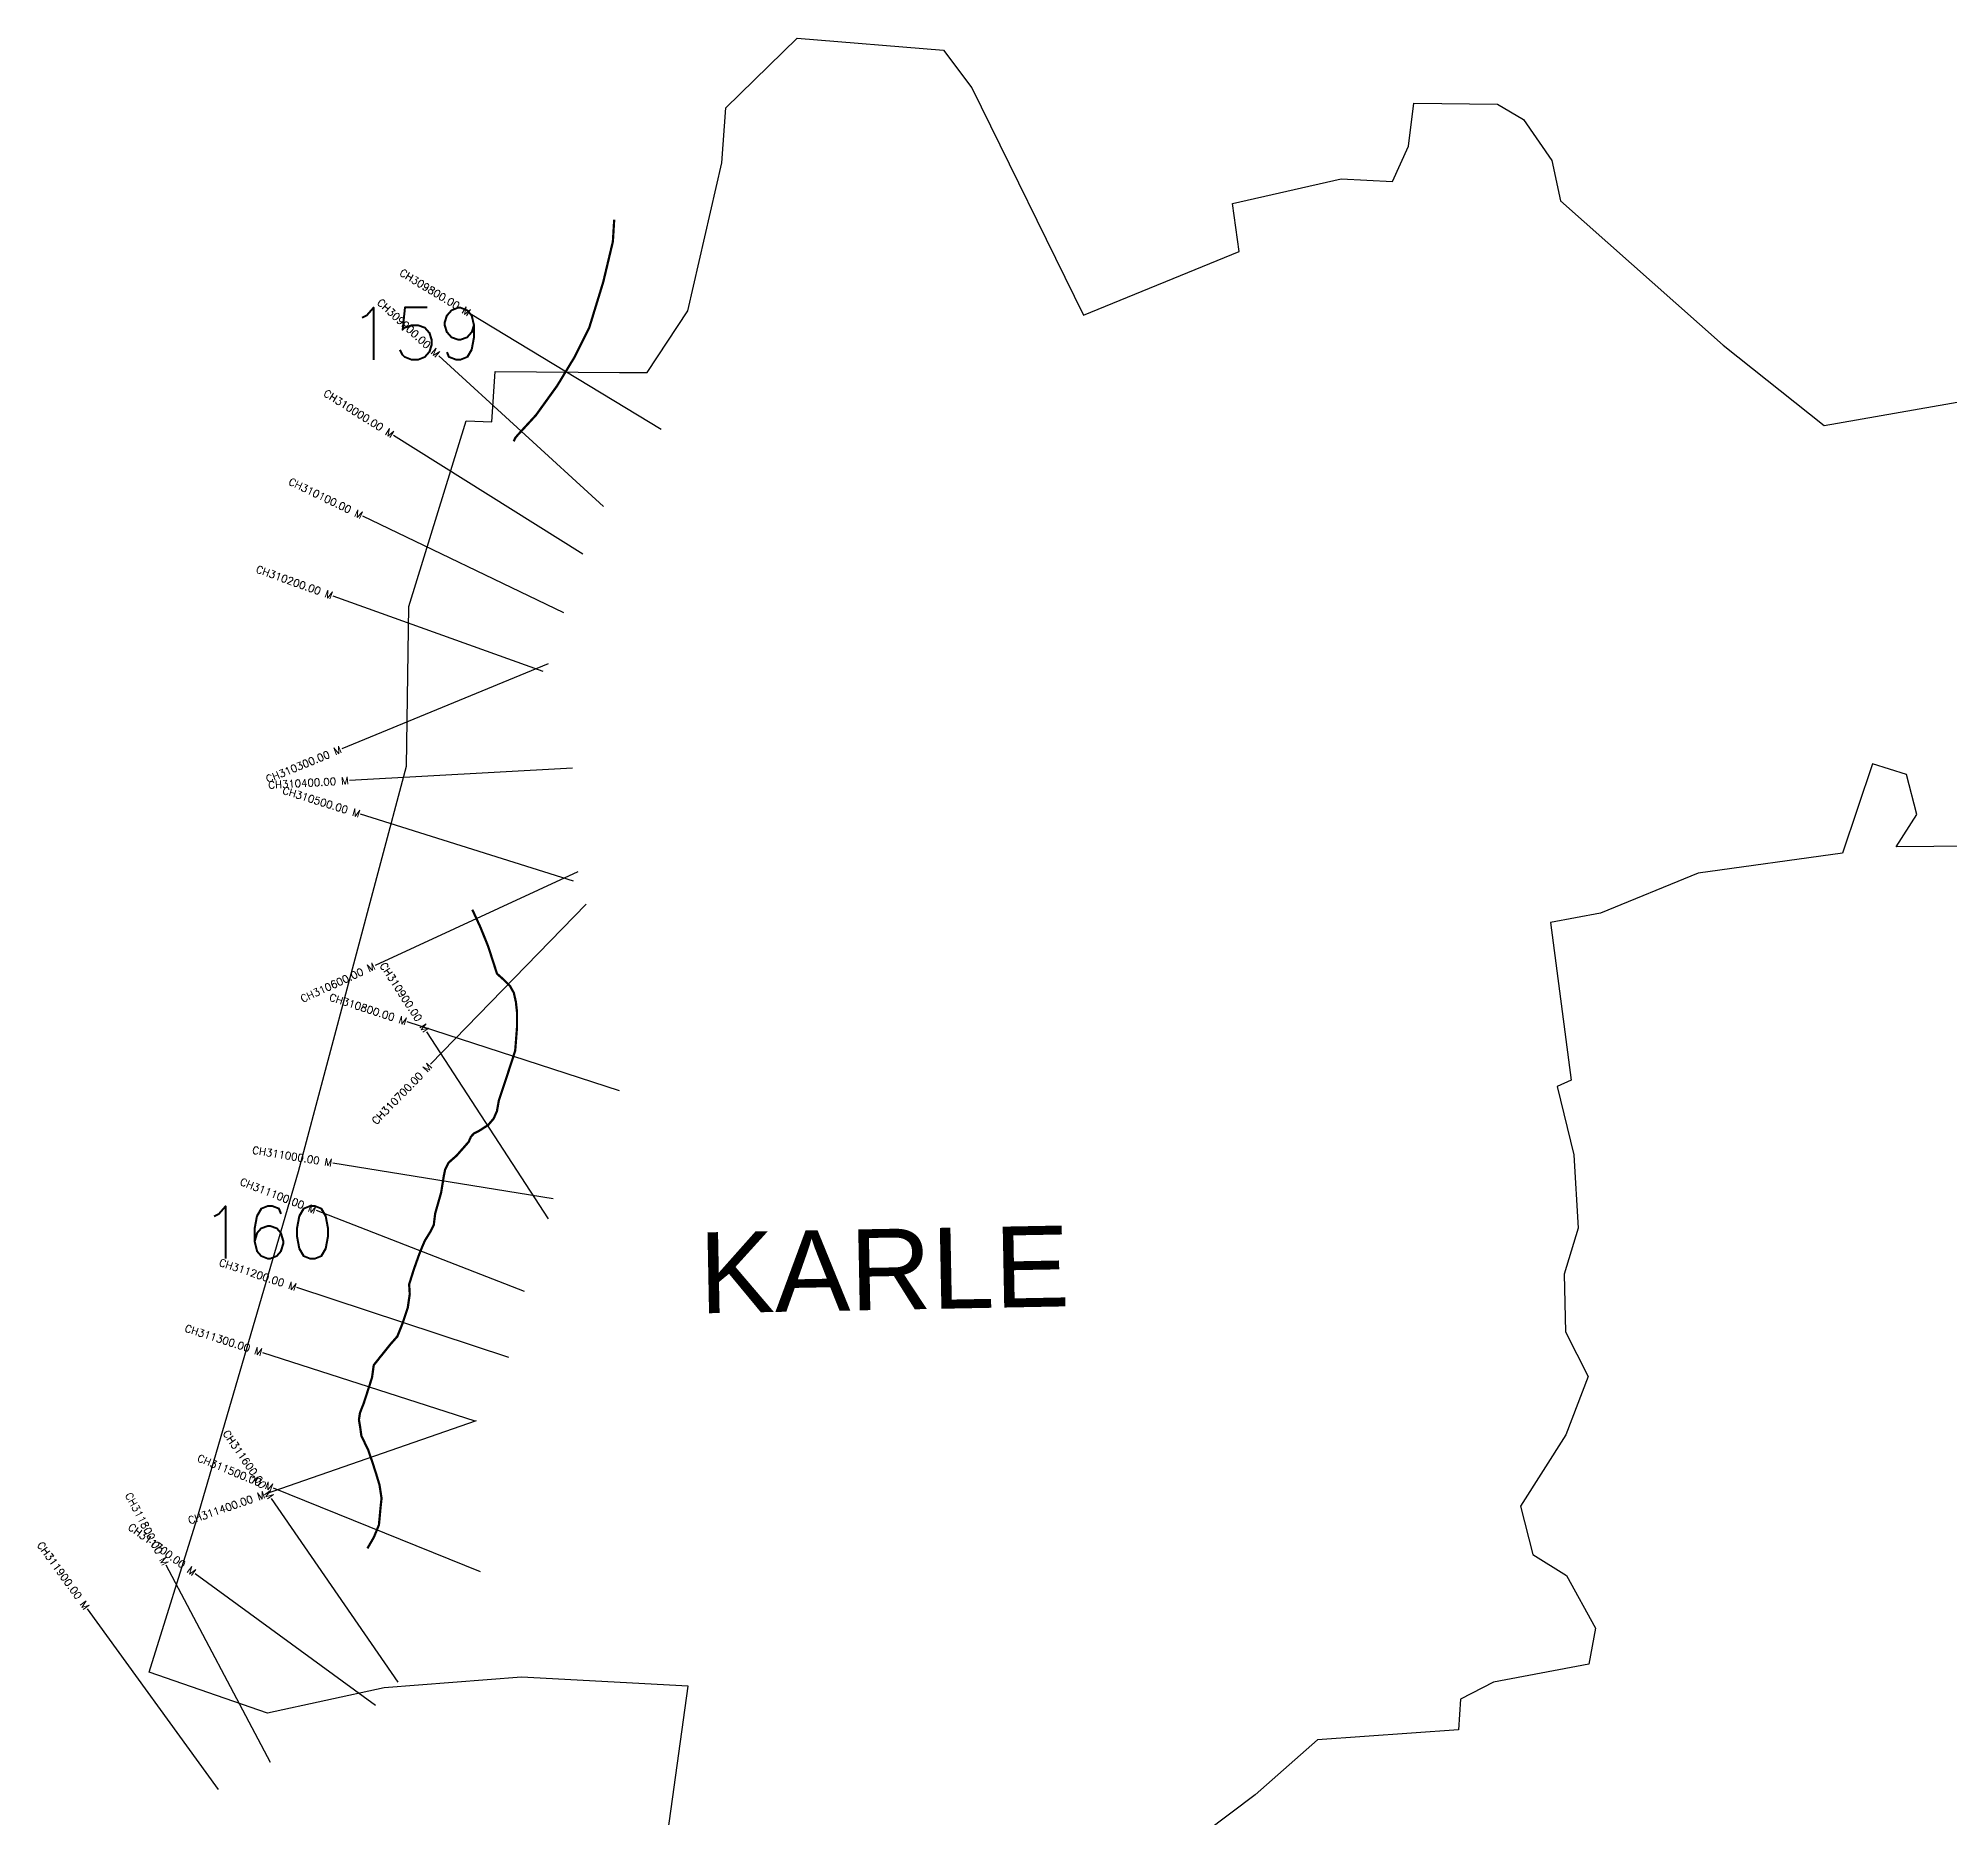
# Model space of a CAD drawing. Header units: metres. Extents: x 286450 to 290893, y 2005491 to 2009272.
# Drawn here: x 286450 to 289019, y 2006880 to 2009272 of the extents above; entities that cross this region are included whole.
import ezdxf
from ezdxf.enums import TextEntityAlignment as Align

# ---------------------------------------------------------------- set-up
doc = ezdxf.new("R2010")
doc.units = ezdxf.units.M
doc.header["$MEASUREMENT"] = 0
for name, color, linetype in [('CS', 134, 'Continuous'), ('CSMark', 6, 'Continuous'), ('NATURALLY PROTECTED', 3, 'Continuous'), ('village', 3, 'Continuous'), ('VILLAGE NAME', 250, 'Continuous')]:
    doc.layers.add(name, color=color, linetype=linetype)
doc.styles.get("Standard").update_dxf_attribs({"font": 'simplex.shx'})

msp = doc.modelspace()

# ---------------------------------------------------------------- linework, layer by layer
at = {"color": 6, "flags": 128}
msp.add_lwpolyline([(287374, 2009178.2), (287470, 2009271.8)], dxfattribs=at)
at = {"layer": 'CS'}
for p, q in [((287286.9, 2008745.8), (287030.4, 2008901.4)), ((287209.6, 2008642.4), (286988.3, 2008845)), ((287181.5, 2008578.3), (286927.4, 2008737.9)), ((287156.3, 2008499.4), (286886, 2008629.5)), ((287128.5, 2008420.6), (286846.1, 2008521.9)), ((287135.2, 2008430.9), (286857.7, 2008316.9)), ((287167.7, 2008290.8), (286868.2, 2008274.2)), ((287169.3, 2008138.9), (286883.1, 2008228.7)), ((287175, 2008151.3), (286902.5, 2008025.7)), ((287186.2, 2008107.8), (286977, 2007892.7)), ((287231, 2007857), (286945.7, 2007949.7)), ((287135.7, 2007685), (286972.1, 2007936.4)), ((287141.9, 2007711.8), (286845.8, 2007760)), ((287103.4, 2007587.4), (286823.8, 2007696)), ((287082.2, 2007498.4), (286797.3, 2007592.6)), ((287037.2, 2007413.1), (286751.6, 2007505)), ((287038.4, 2007413.3), (286755, 2007315)), ((286933.6, 2007062.1), (286763.5, 2007309.2)), ((287044, 2007210.7), (286765.9, 2007323.1)), ((286761.8, 2006954.1), (286621.6, 2007219.3)), ((286903.1, 2007031), (286660.8, 2007208)), ((286691.9, 2006917.8), (286515.9, 2007160.7))]:
    msp.add_line(p, q, dxfattribs=at)
at = {"layer": 'NATURALLY PROTECTED', "const_width": 3, "flags": 128}
for points in [[(287223.9, 2009028.1), (287222.1, 2008998.5), (287209.2, 2008944.3), (287190.4, 2008883), (287171.1, 2008844.1), (287147.2, 2008804.7), (287118.8, 2008765.3), (287094.2, 2008738.5), (287090.6, 2008734.2), (287088.9, 2008730)], [(287033.2, 2008100.6), (287044.5, 2008076), (287054.6, 2008050.8), (287066.4, 2008014.4), (287074.5, 2008007.2), (287083.7, 2007998.2), (287089, 2007988.7), (287091.8, 2007976.2), (287093.2, 2007963.4), (287093.3, 2007942.9), (287090.8, 2007910.8), (287079.5, 2007876.1), (287068.9, 2007844.4), (287066.3, 2007829.8), (287061.9, 2007819.7), (287054.6, 2007811.2), (287043.6, 2007804), (287035.2, 2007799.6), (287031.3, 2007795.3), (287028.3, 2007788.4), (287012.1, 2007770), (287001.1, 2007760.3), (286996.7, 2007751.5), (286994.9, 2007742.7), (286991.3, 2007720.3), (286983.3, 2007692.3), (286981.4, 2007676.7), (286977.1, 2007668), (286973.3, 2007662), (286969.3, 2007655.4), (286965.4, 2007646.3), (286961.6, 2007636.7), (286954.8, 2007617.6), (286948.3, 2007596.9), (286949.1, 2007583.9), (286946.5, 2007565.8), (286939.4, 2007544.4), (286932.4, 2007526.9), (286923.4, 2007516.7), (286908.6, 2007498.3), (286900.7, 2007488.3), (286898.4, 2007471.6), (286887.2, 2007436.8), (286882.2, 2007424.2), (286880.8, 2007414.8), (286882.4, 2007405.4), (286884.1, 2007393.3), (286893.2, 2007374.4), (286899.1, 2007357.3), (286904.7, 2007339.8), (286908.5, 2007327.1), (286911.2, 2007309.4), (286909.8, 2007296.2), (286907.7, 2007273.6), (286901, 2007257.2), (286892.2, 2007242)]]:
    msp.add_lwpolyline(points, dxfattribs=at)
at = {"layer": 'village', "color": 6}
for points in [[(287470, 2009271.8, 0), (287666.3, 2009255.7, 0), (287704.5, 2009205, 0), (287854.5, 2008899.6, 0), (288063.7, 2008985.2, 0), (288054.8, 2009049.6, 0), (288200.7, 2009083, 0), (288270, 2009079.3, 0), (288291.5, 2009126.7, 0), (288298.5, 2009184.7, 0), (288411, 2009183.2, 0), (288445.8, 2009162.4, 0), (288484, 2009107.4, 0), (288495.6, 2009053.2, 0), (288714.5, 2008859.2, 0), (288850, 2008751.3, 0), (289432.5, 2008853.3, 0)], [(287270.9, 2006678.9, 0), (287323.3, 2007057, 0), (287099.5, 2007069, 0), (286914.6, 2007054.7, 0), (286758, 2007020.7, 0), (286599, 2007075.8, 0), (286663, 2007281, 0), (286799.7, 2007748.7, 0), (286944.6, 2008293.5, 0), (286947.8, 2008508.2, 0), (287025, 2008757.8, 0), (287059.3, 2008756.4, 0), (287064, 2008824.1, 0), (287231.2, 2008822.7, 0), (287268.1, 2008822.4, 0), (287322.9, 2008905.4, 0), (287368.6, 2009104.5, 0), (287374, 2009178.2, 0)], [(288974.4, 2008228.3, 0), (288960.5, 2008282.3, 0), (288915.1, 2008296.5, 0), (288874.7, 2008176.6, 0), (288680.7, 2008149.4, 0), (288549.3, 2008095.7, 0), (288482.4, 2008083.4, 0), (288510.2, 2007871.2, 0), (288491, 2007863, 0), (288513.8, 2007771.2, 0), (288519.5, 2007672.5, 0), (288500.7, 2007610.8, 0), (288502.2, 2007533.3, 0), (288532.9, 2007472.9, 0), (288502.9, 2007394.8, 0), (288442.1, 2007298.8, 0), (288458.5, 2007233.9, 0), (288503.6, 2007205.7, 0), (288542.6, 2007135, 0), (288533.7, 2007086.5, 0), (288405.6, 2007062.2, 0), (288361.4, 2007039.2, 0), (288358.6, 2006998.3, 0), (288169.2, 2006984.5, 0), (288085.5, 2006910.8, 0), (287983.6, 2006834.3, 0)], [(289149.2, 2008187, 0), (288947, 2008185.2, 0), (288974.4, 2008228.3, 0)]]:
    msp.add_polyline3d(points, dxfattribs=at)

# ---------------------------------------------------------------- texts
at = {"char_height": 70, "attachment_point": 1}
for s, insert in [('159', (286867.3, 2008909.7)), ('160', (286668.4, 2007701.8))]:
    msp.add_mtext_dynamic_manual_height_columns(s, width=95.172, gutter_width=1, heights=[0], dxfattribs=dict(at, insert=insert))
at = {"layer": 'CSMark'}
for s, rotation, p in [('CH309800.00 M', 328.7454, (287029.6, 2008901.9)), ('CH309900.00 M', 317.5142, (286987.6, 2008845.7)), ('CH310000.00 M', 327.8631, (286926.6, 2008738.4)), ('CH310100.00 M', 334.2987, (286885.1, 2008629.9)), ('CH310200.00 M', 340.2643, (286845.2, 2008522.3)), ('CH310300.00 M', 22.3292, (286856.8, 2008316.5)), ('CH310400.00 M', 3.1823, (286867.2, 2008274.1)), ('CH310500.00 M', 342.5758, (286882.1, 2008229)), ('CH310600.00 M', 24.7541, (286901.6, 2008025.3)), ('CH310900.00 M', 303.0487, (286971.6, 2007937.3)), ('CH310800.00 M', 342.0086, (286944.7, 2007950)), ('CH310700.00 M', 45.7938, (286976.3, 2007892)), ('CH311000.00 M', 350.7422, (286844.8, 2007760.2)), ('CH311100.00 M', 338.7702, (286822.8, 2007696.4)), ('CH311200.00 M', 341.7038, (286796.4, 2007592.9)), ('CH311300.00 M', 342.1675, (286750.6, 2007505.3)), ('CH311600.00 M', 304.5437, (286762.9, 2007310)), ('CH311500.00 M', 337.9785, (286765, 2007323.5)), ('CH311800.00 M', 297.8555, (286621.2, 2007220.2)), ('CH311400.00 M', 19.1424, (286754.1, 2007314.6)), ('CH311700.00 M', 323.846, (286660, 2007208.6)), ('CH311900.00 M', 305.9151, (286515.3, 2007161.5))]:
    msp.add_text(s, height=10, rotation=rotation, dxfattribs=at).set_placement(p, align=Align.MIDDLE_RIGHT)
at = {"layer": 'VILLAGE NAME', "insert": (287336.8, 2007666.6), "char_height": 108.748, "attachment_point": 1, "rotation": 1.1028}
msp.add_mtext_dynamic_manual_height_columns('{\\fArial|b0|i0|c0|p34;KARLE}', width=726.929, gutter_width=543.7, heights=[0], dxfattribs=at)

doc.saveas('drawing.dxf')
